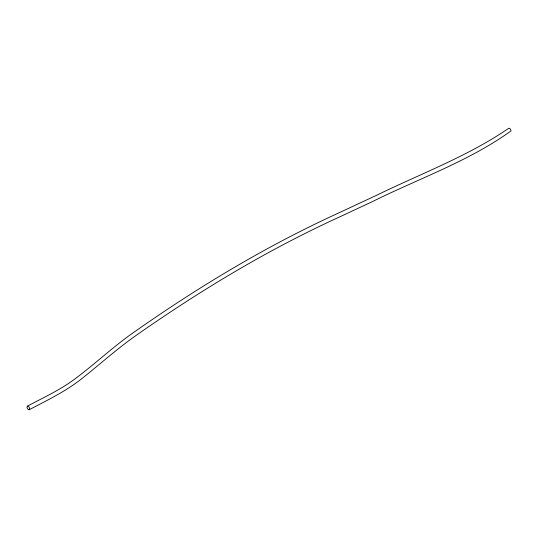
<?xml version="1.0" encoding="UTF-8"?>
<svg xmlns="http://www.w3.org/2000/svg" width="538" height="538" viewBox="0 0 538 538"><rect width="100%" height="100%" fill="white"/><g stroke="black" fill="none" stroke-linecap="round" stroke-linejoin="round"><path stroke-width="0.81" d="M27.599 406.055L26.9 407.071L27.599 408.947L28.991 409.808C47.606 400.09 66.712 390.951 83.101 377.595C100.404 363.836 116.901 349.048 134.951 336.237C199.907 290.628 268.166 249.464 340.467 216.532L372.222 201.71C418.591 178.603 468.914 161.299 511.1 130.855L510.36 129.006L508.874 128.192C467.845 156.336 420.709 173.7 376.25 195.442L339.175 212.732C265.187 246.471 195.368 288.711 129.08 335.672C109.826 349.747 92.422 366.149 73.155 380.198C58.998 390.554 42.979 397.797 27.599 406.055L28.991 406.916L29.684 408.793L28.991 409.808"/></g></svg>
